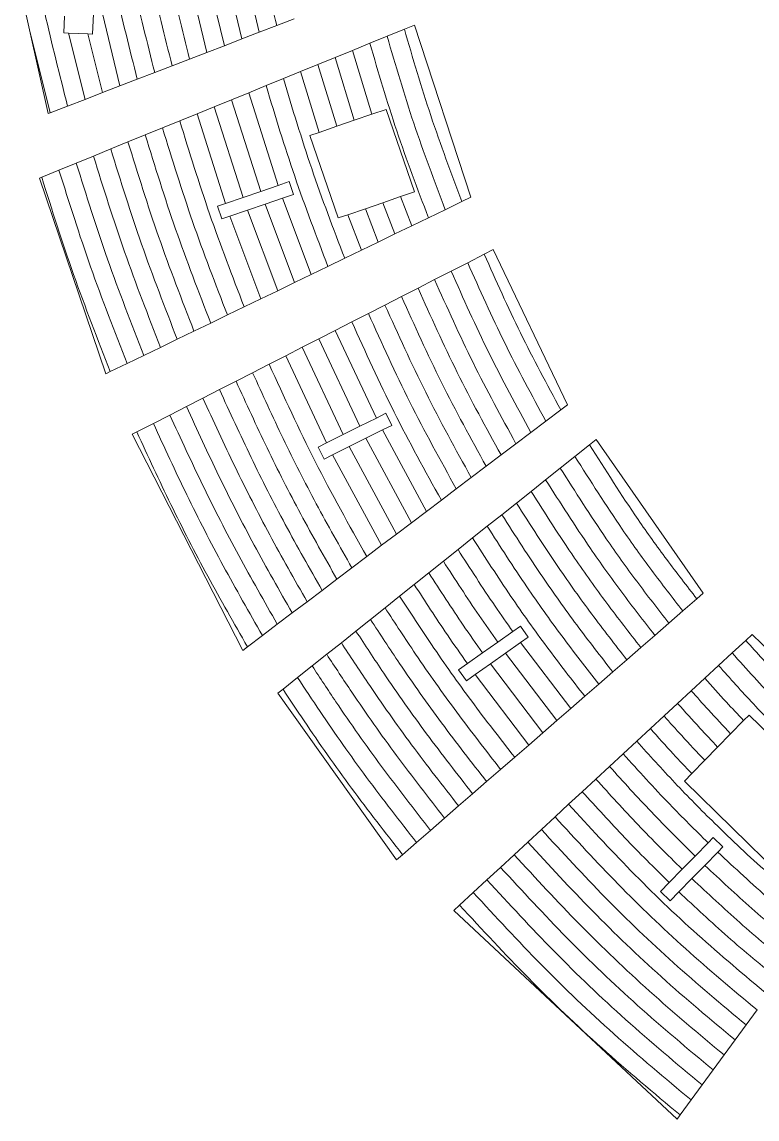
# Model space of a CAD drawing. Header units: millimetres. Extents: x -2136 to 2622, y -2915 to 1925.
# Drawn here: x -1646.4 to -1482.1, y -2802.2 to -2557 of the extents above; entities that cross this region are included whole.
import ezdxf

# ---------------------------------------------------------------- set-up
doc = ezdxf.new("R2010")
doc.units = ezdxf.units.MM

msp = doc.modelspace()

# ---------------------------------------------------------------- linework, layer by layer
at = {"color": 7, "linetype": 'Continuous', "lineweight": 15}
for p, q in [((-1597.26, -2560.77), (-1601.12, -2544.71)), ((-1597.07, -2543.83), (-1593.37, -2559.27)), ((-1630.52, -2546.04), (-1624.51, -2571.26)), ((-1605.05, -2563.77), (-1609.22, -2546.46)), ((-1605.17, -2545.59), (-1601.16, -2562.27)), ((-1644.7, -2558.7), (-1646.4, -2551.04)), ((-1630.61, -2559.67), (-1630.42, -2555.12)), ((-1636.88, -2555.69), (-1637.04, -2559.39)), ((-1589.48, -2557.77), (-1593.37, -2559.27)), ((-1589.48, -2557.77), (-1585.58, -2556.27)), ((-1558.66, -2557.65), (-1560.94, -2558.59)), ((-1546.08, -2596.15), (-1558.66, -2557.65)), ((-1644.7, -2558.7), (-1640.08, -2577.26)), ((-1644.7, -2558.7), (-1640.53, -2577.43)), ((-1637.04, -2559.39), (-1636.01, -2559.44)), ((-1636.01, -2559.44), (-1632.3, -2574.26)), ((-1636.01, -2559.44), (-1631.71, -2559.62)), ((-1631.71, -2559.62), (-1630.61, -2559.67)), ((-1628.41, -2572.76), (-1631.71, -2559.62)), ((-1597.26, -2560.77), (-1593.37, -2559.27)), ((-1564.81, -2560.16), (-1568.67, -2561.74)), ((-1564.81, -2560.16), (-1560.94, -2558.59)), ((-1605.05, -2563.77), (-1601.16, -2562.27)), ((-1597.26, -2560.77), (-1601.16, -2562.27)), ((-1572.54, -2563.32), (-1568.67, -2561.74)), ((-1605.05, -2563.77), (-1608.94, -2565.26)), ((-1580.26, -2566.47), (-1576.4, -2564.89)), ((-1572.54, -2563.32), (-1576.4, -2564.89)), ((-1572.14, -2578.95), (-1576.4, -2564.89)), ((-1572.54, -2563.32), (-1568.22, -2577.6)), ((-1612.84, -2566.76), (-1616.73, -2568.26)), ((-1612.84, -2566.76), (-1608.94, -2565.26)), ((-1580.26, -2566.47), (-1584.12, -2568.05)), ((-1580.26, -2566.47), (-1576.06, -2580.29)), ((-1620.62, -2569.76), (-1624.51, -2571.26)), ((-1620.62, -2569.76), (-1616.73, -2568.26)), ((-1587.98, -2569.62), (-1591.84, -2571.2)), ((-1587.98, -2569.62), (-1584.12, -2568.05)), ((-1579.98, -2581.64), (-1584.12, -2568.05)), ((-1628.41, -2572.76), (-1624.51, -2571.26)), ((-1595.7, -2572.77), (-1591.84, -2571.2)), ((-1636.19, -2575.76), (-1632.3, -2574.26)), ((-1628.41, -2572.76), (-1632.3, -2574.26)), ((-1603.42, -2575.92), (-1599.56, -2574.35)), ((-1595.7, -2572.77), (-1599.56, -2574.35)), ((-1593.05, -2594.84), (-1599.56, -2574.35)), ((-1595.7, -2572.77), (-1589.13, -2593.5)), ((-1640.53, -2577.43), (-1640.08, -2577.26)), ((-1636.19, -2575.76), (-1640.08, -2577.26)), ((-1603.42, -2575.92), (-1607.28, -2577.49)), ((-1603.42, -2575.92), (-1596.97, -2596.18)), ((-1565.01, -2576.5), (-1568.22, -2577.6)), ((-1558.69, -2594.94), (-1565.01, -2576.5)), ((-1611.14, -2579.07), (-1614.99, -2580.64)), ((-1611.14, -2579.07), (-1607.28, -2577.49)), ((-1600.89, -2597.53), (-1607.28, -2577.49)), ((-1572.14, -2578.95), (-1576.06, -2580.29)), ((-1568.22, -2577.6), (-1572.14, -2578.95)), ((-1618.85, -2582.22), (-1622.71, -2583.79)), ((-1618.85, -2582.22), (-1614.99, -2580.64)), ((-1579.98, -2581.64), (-1582.04, -2582.34)), ((-1576.06, -2580.29), (-1579.98, -2581.64)), ((-1626.56, -2585.36), (-1622.71, -2583.79)), ((-1582.04, -2582.34), (-1575.71, -2600.78)), ((-1634.27, -2588.51), (-1630.42, -2586.94)), ((-1626.56, -2585.36), (-1630.42, -2586.94)), ((-1634.27, -2588.51), (-1638.13, -2590.08)), ((-1641.98, -2591.66), (-1642.48, -2591.86)), ((-1642.48, -2591.86), (-1627.67, -2635.62)), ((-1641.98, -2591.66), (-1638.13, -2590.08)), ((-1589.13, -2593.5), (-1593.05, -2594.84)), ((-1589.13, -2593.5), (-1586.7, -2592.66)), ((-1586.7, -2592.66), (-1585.73, -2595.5)), ((-1596.97, -2596.18), (-1600.89, -2597.53)), ((-1596.97, -2596.18), (-1593.05, -2594.84)), ((-1592.07, -2597.67), (-1588.15, -2596.33)), ((-1585.73, -2595.5), (-1588.15, -2596.33)), ((-1588.15, -2596.33), (-1581.76, -2613.41)), ((-1565.74, -2597.36), (-1561.82, -2596.01)), ((-1561.82, -2596.01), (-1558.69, -2594.94)), ((-1561.82, -2596.01), (-1559.31, -2602.55)), ((-1548.08, -2597.12), (-1546.08, -2596.15)), ((-1602.71, -2598.15), (-1600.89, -2597.53)), ((-1601.73, -2600.99), (-1602.71, -2598.15)), ((-1599.91, -2600.36), (-1595.99, -2599.02)), ((-1592.07, -2597.67), (-1595.99, -2599.02)), ((-1595.99, -2599.02), (-1589.25, -2617.03)), ((-1585.51, -2615.22), (-1592.07, -2597.67)), ((-1573.59, -2600.05), (-1569.66, -2598.7)), ((-1569.66, -2598.7), (-1565.74, -2597.36)), ((-1569.66, -2598.7), (-1566.8, -2606.17)), ((-1563.05, -2604.36), (-1565.74, -2597.36)), ((-1555.57, -2600.74), (-1551.83, -2598.93)), ((-1548.08, -2597.12), (-1551.83, -2598.93)), ((-1599.91, -2600.36), (-1601.73, -2600.99)), ((-1592.99, -2618.84), (-1599.91, -2600.36)), ((-1575.71, -2600.78), (-1573.59, -2600.05)), ((-1570.54, -2607.98), (-1573.59, -2600.05)), ((-1555.57, -2600.74), (-1559.31, -2602.55)), ((-1563.05, -2604.36), (-1566.8, -2606.17)), ((-1563.05, -2604.36), (-1559.31, -2602.55)), ((-1570.54, -2607.98), (-1566.8, -2606.17)), ((-1570.54, -2607.98), (-1574.28, -2609.79)), ((-1546.79, -2610.77), (-1543.09, -2608.88)), ((-1541.09, -2607.86), (-1543.09, -2608.88)), ((-1524.52, -2642.54), (-1541.09, -2607.86)), ((-1578.02, -2611.6), (-1581.76, -2613.41)), ((-1578.02, -2611.6), (-1574.28, -2609.79)), ((-1546.79, -2610.77), (-1550.49, -2612.67)), ((-1585.51, -2615.22), (-1581.76, -2613.41)), ((-1554.19, -2614.56), (-1550.49, -2612.67)), ((-1585.51, -2615.22), (-1589.25, -2617.03)), ((-1561.59, -2618.34), (-1557.89, -2616.45)), ((-1554.19, -2614.56), (-1557.89, -2616.45)), ((-1592.99, -2618.84), (-1596.73, -2620.65)), ((-1592.99, -2618.84), (-1589.25, -2617.03)), ((-1561.59, -2618.34), (-1565.29, -2620.24)), ((-1600.47, -2622.46), (-1596.73, -2620.65)), ((-1568.98, -2622.13), (-1565.29, -2620.24)), ((-1600.47, -2622.46), (-1604.21, -2624.27)), ((-1576.38, -2625.91), (-1572.68, -2624.02)), ((-1568.98, -2622.13), (-1572.68, -2624.02)), ((-1607.96, -2626.08), (-1611.7, -2627.89)), ((-1607.96, -2626.08), (-1604.21, -2624.27)), ((-1576.38, -2625.91), (-1580.08, -2627.8)), ((-1576.38, -2625.91), (-1567.2, -2645.5)), ((-1615.44, -2629.7), (-1611.7, -2627.89)), ((-1583.77, -2629.69), (-1580.08, -2627.8)), ((-1570.91, -2647.34), (-1580.08, -2627.8)), ((-1615.44, -2629.7), (-1619.18, -2631.51)), ((-1583.77, -2629.69), (-1587.47, -2631.59)), ((-1583.77, -2629.69), (-1574.62, -2649.19)), ((-1622.92, -2633.32), (-1626.66, -2635.13)), ((-1622.92, -2633.32), (-1619.18, -2631.51)), ((-1591.17, -2633.48), (-1594.86, -2635.37)), ((-1591.17, -2633.48), (-1587.47, -2631.59)), ((-1578.33, -2651.04), (-1587.47, -2631.59)), ((-1627.67, -2635.62), (-1626.66, -2635.13)), ((-1598.56, -2637.26), (-1594.86, -2635.37)), ((-1598.56, -2637.26), (-1602.26, -2639.15)), ((-1605.95, -2641.04), (-1609.65, -2642.93)), ((-1605.95, -2641.04), (-1602.26, -2639.15)), ((-1613.34, -2644.82), (-1609.65, -2642.93)), ((-1526, -2643.66), (-1524.52, -2642.54)), ((-1613.34, -2644.82), (-1617.04, -2646.71)), ((-1567.2, -2645.5), (-1570.91, -2647.34)), ((-1567.2, -2645.5), (-1565.09, -2644.44)), ((-1565.09, -2644.44), (-1563.75, -2647.13)), ((-1526, -2643.66), (-1529.33, -2646.18)), ((-1620.73, -2648.6), (-1617.04, -2646.71)), ((-1574.62, -2649.19), (-1570.91, -2647.34)), ((-1569.56, -2650.02), (-1565.85, -2648.17)), ((-1563.75, -2647.13), (-1565.85, -2648.17)), ((-1565.85, -2648.17), (-1556.02, -2666.38)), ((-1532.67, -2648.71), (-1529.33, -2646.18)), ((-1620.73, -2648.6), (-1621.78, -2649.14)), ((-1621.78, -2649.14), (-1597.07, -2697.44)), ((-1574.62, -2649.19), (-1578.33, -2651.04)), ((-1569.56, -2650.02), (-1573.27, -2651.87)), ((-1559.35, -2668.9), (-1569.56, -2650.02)), ((-1532.67, -2648.71), (-1536.01, -2651.23)), ((-1518.09, -2650.28), (-1519.58, -2651.47)), ((-1494.17, -2684.67), (-1518.09, -2650.28)), ((-1580.23, -2651.98), (-1578.33, -2651.04)), ((-1578.89, -2654.67), (-1580.23, -2651.98)), ((-1576.98, -2653.72), (-1573.27, -2651.87)), ((-1573.27, -2651.87), (-1562.69, -2671.42)), ((-1539.34, -2653.76), (-1536.01, -2651.23)), ((-1522.84, -2654.08), (-1519.58, -2651.47)), ((-1576.98, -2653.72), (-1578.89, -2654.67)), ((-1566.02, -2673.94), (-1576.98, -2653.72)), ((-1539.34, -2653.76), (-1542.68, -2656.28)), ((-1522.84, -2654.08), (-1526.11, -2656.68)), ((-1546.02, -2658.81), (-1542.68, -2656.28)), ((-1529.38, -2659.29), (-1526.11, -2656.68)), ((-1546.02, -2658.81), (-1549.35, -2661.33)), ((-1529.38, -2659.29), (-1532.64, -2661.89)), ((-1552.68, -2663.85), (-1549.35, -2661.33)), ((-1535.91, -2664.5), (-1532.64, -2661.89)), ((-1552.68, -2663.85), (-1556.02, -2666.38)), ((-1535.91, -2664.5), (-1539.17, -2667.1)), ((-1559.35, -2668.9), (-1556.02, -2666.38)), ((-1542.43, -2669.7), (-1539.17, -2667.1)), ((-1559.35, -2668.9), (-1562.69, -2671.42)), ((-1542.43, -2669.7), (-1545.7, -2672.31)), ((-1566.02, -2673.94), (-1562.69, -2671.42)), ((-1548.96, -2674.91), (-1545.7, -2672.31)), ((-1566.02, -2673.94), (-1569.35, -2676.47)), ((-1548.96, -2674.91), (-1552.22, -2677.51)), ((-1572.68, -2678.99), (-1569.35, -2676.47)), ((-1555.48, -2680.11), (-1552.22, -2677.51)), ((-1572.68, -2678.99), (-1576.02, -2681.51)), ((-1555.48, -2680.11), (-1558.74, -2682.71)), ((-1579.35, -2684.03), (-1576.02, -2681.51)), ((-1562, -2685.31), (-1558.74, -2682.71)), ((-1579.35, -2684.03), (-1582.68, -2686.55)), ((-1562, -2685.31), (-1565.26, -2687.91)), ((-1495.58, -2685.9), (-1494.17, -2684.67)), ((-1586.01, -2689.07), (-1582.68, -2686.55)), ((-1495.58, -2685.9), (-1498.72, -2688.63)), ((-1586.01, -2689.07), (-1589.34, -2691.59)), ((-1568.52, -2690.51), (-1565.26, -2687.91)), ((-1501.85, -2691.35), (-1498.72, -2688.63)), ((-1592.67, -2694.11), (-1589.34, -2691.59)), ((-1568.52, -2690.51), (-1571.77, -2693.11)), ((-1536.7, -2693.23), (-1535.01, -2692.04)), ((-1535.01, -2692.04), (-1533.28, -2694.49)), ((-1501.85, -2691.35), (-1504.98, -2694.07)), ((-1592.67, -2694.11), (-1596, -2696.63)), ((-1575.03, -2695.71), (-1571.77, -2693.11)), ((-1536.7, -2693.23), (-1540.09, -2695.62)), ((-1533.28, -2694.49), (-1534.96, -2695.67)), ((-1508.11, -2696.8), (-1504.98, -2694.07)), ((-1483.23, -2693.88), (-1484.65, -2695.19)), ((-1446.59, -2729.35), (-1483.23, -2693.88)), ((-1597.07, -2697.44), (-1596, -2696.63)), ((-1575.03, -2695.71), (-1578.29, -2698.31)), ((-1543.47, -2698.01), (-1540.09, -2695.62)), ((-1538.34, -2698.06), (-1534.96, -2695.67)), ((-1534.96, -2695.67), (-1523.77, -2710.42)), ((-1508.11, -2696.8), (-1511.24, -2699.52)), ((-1487.69, -2698.01), (-1484.65, -2695.19)), ((-1581.54, -2700.91), (-1578.29, -2698.31)), ((-1543.47, -2698.01), (-1546.86, -2700.4)), ((-1538.34, -2698.06), (-1541.73, -2700.45)), ((-1526.9, -2713.14), (-1538.34, -2698.06)), ((-1514.38, -2702.25), (-1511.24, -2699.52)), ((-1487.69, -2698.01), (-1490.74, -2700.83)), ((-1581.54, -2700.91), (-1584.8, -2703.51)), ((-1548.83, -2701.8), (-1546.86, -2700.4)), ((-1547.1, -2704.25), (-1548.83, -2701.8)), ((-1545.11, -2702.84), (-1541.73, -2700.45)), ((-1541.73, -2700.45), (-1530.04, -2715.87)), ((-1514.38, -2702.25), (-1517.51, -2704.97)), ((-1493.78, -2703.65), (-1490.74, -2700.83)), ((-1588.06, -2706.1), (-1584.8, -2703.51)), ((-1545.11, -2702.84), (-1547.1, -2704.25)), ((-1533.17, -2718.59), (-1545.11, -2702.84)), ((-1493.78, -2703.65), (-1496.83, -2706.47)), ((-1588.06, -2706.1), (-1589.21, -2707.02)), ((-1589.21, -2707.02), (-1562.68, -2744.26)), ((-1520.64, -2707.69), (-1517.51, -2704.97)), ((-1499.88, -2709.28), (-1496.83, -2706.47)), ((-1520.64, -2707.69), (-1523.77, -2710.42)), ((-1499.88, -2709.28), (-1502.92, -2712.1)), ((-1526.9, -2713.14), (-1523.77, -2710.42)), ((-1505.97, -2714.92), (-1502.92, -2712.1)), ((-1483.93, -2711.88), (-1485.14, -2713.11)), ((-1462.58, -2732.74), (-1483.93, -2711.88)), ((-1526.9, -2713.14), (-1530.04, -2715.87)), ((-1485.14, -2713.11), (-1488.04, -2716.08)), ((-1533.17, -2718.59), (-1530.04, -2715.87)), ((-1505.97, -2714.92), (-1509.01, -2717.74)), ((-1488.04, -2716.08), (-1490.94, -2719.05)), ((-1533.17, -2718.59), (-1536.3, -2721.31)), ((-1512.06, -2720.56), (-1509.01, -2717.74)), ((-1490.94, -2719.05), (-1493.83, -2722.01)), ((-1539.43, -2724.04), (-1536.3, -2721.31)), ((-1512.06, -2720.56), (-1515.1, -2723.38)), ((-1493.83, -2722.01), (-1496.73, -2724.98)), ((-1539.43, -2724.04), (-1542.56, -2726.76)), ((-1518.15, -2726.2), (-1515.1, -2723.38)), ((-1545.69, -2729.49), (-1542.56, -2726.76)), ((-1518.15, -2726.2), (-1521.19, -2729.02)), ((-1496.73, -2724.98), (-1498.38, -2726.67)), ((-1498.38, -2726.67), (-1477.03, -2747.53)), ((-1524.24, -2731.84), (-1521.19, -2729.02)), ((-1545.69, -2729.49), (-1548.83, -2732.21)), ((-1524.24, -2731.84), (-1527.28, -2734.65)), ((-1551.96, -2734.93), (-1548.83, -2732.21)), ((-1551.96, -2734.93), (-1555.09, -2737.66)), ((-1530.33, -2737.47), (-1527.28, -2734.65)), ((-1558.22, -2740.38), (-1555.09, -2737.66)), ((-1530.33, -2737.47), (-1533.37, -2740.29)), ((-1493.07, -2740.44), (-1491.91, -2739.25)), ((-1491.91, -2739.25), (-1489.76, -2741.35)), ((-1558.22, -2740.38), (-1561.35, -2743.1)), ((-1536.42, -2743.11), (-1533.37, -2740.29)), ((-1493.07, -2740.44), (-1495.97, -2743.41)), ((-1489.76, -2741.35), (-1490.91, -2742.52)), ((-1562.68, -2744.26), (-1561.35, -2743.1)), ((-1536.42, -2743.11), (-1539.46, -2745.93)), ((-1498.86, -2746.37), (-1495.97, -2743.41)), ((-1493.81, -2745.49), (-1490.91, -2742.52)), ((-1542.5, -2748.75), (-1539.46, -2745.93)), ((-1498.86, -2746.37), (-1501.76, -2749.33)), ((-1493.81, -2745.49), (-1496.7, -2748.45)), ((-1542.5, -2748.75), (-1545.55, -2751.56)), ((-1499.6, -2751.41), (-1496.7, -2748.45)), ((-1503.73, -2751.35), (-1501.76, -2749.33)), ((-1501.58, -2753.45), (-1503.73, -2751.35)), ((-1499.6, -2751.41), (-1501.58, -2753.45)), ((-1548.59, -2754.38), (-1545.55, -2751.56)), ((-1548.59, -2754.38), (-1549.87, -2755.56)), ((-1549.87, -2755.56), (-1500.02, -2802.2)), ((-1482.14, -2777.81), (-1484.6, -2781.17)), ((-1487.06, -2784.52), (-1484.6, -2781.17)), ((-1487.06, -2784.52), (-1489.51, -2787.87)), ((-1491.97, -2791.22), (-1489.51, -2787.87)), ((-1491.97, -2791.22), (-1494.43, -2794.57)), ((-1496.89, -2797.92), (-1494.43, -2794.57)), ((-1496.89, -2797.92), (-1499.35, -2801.28)), ((-1500.02, -2802.2), (-1499.35, -2801.28))]:
    msp.add_line(p, q, dxfattribs=at)
for points, knots in [([(-1589.48, -2557.77), (-1591, -2551.57), (-1594.04, -2539.19), (-1596.32, -2526.66), (-1597.46, -2520.4)], [0, 0, 0, 0, 0.500801, 1, 1, 1, 1]), ([(-1625.55, -2528.24), (-1624.28, -2534.94), (-1621.75, -2548.37), (-1618.4, -2561.62), (-1616.73, -2568.26)], [0, 0, 0, 0, 0.4987821, 1, 1, 1, 1]), ([(-1612.84, -2566.76), (-1614.49, -2560.19), (-1617.79, -2547.06), (-1620.29, -2533.76), (-1621.54, -2527.12)], [0, 0, 0, 0, 0.501161, 1, 1, 1, 1]), ([(-1617.52, -2526), (-1616.3, -2532.58), (-1613.83, -2545.75), (-1610.58, -2558.75), (-1608.94, -2565.26)], [0, 0, 0, 0, 0.498897, 1, 1, 1, 1]), ([(-1620.62, -2569.76), (-1622.32, -2563.06), (-1625.7, -2549.68), (-1628.27, -2536.13), (-1629.56, -2529.37)], [0, 0, 0, 0, 0.501273, 1, 1, 1, 1]), ([(-1636.19, -2575.76), (-1637.97, -2568.8), (-1641.52, -2554.92), (-1644.24, -2540.86), (-1645.6, -2533.85)], [0, 0, 0, 0, 0.50149, 1, 1, 1, 1]), ([(-1564.81, -2560.16), (-1562.9, -2566.67), (-1559.06, -2579.75), (-1554.25, -2592.51), (-1551.83, -2598.93)], [0, 0, 0, 0, 0.49722, 1, 1, 1, 1]), ([(-1548.08, -2597.12), (-1550.48, -2590.74), (-1555.26, -2578.06), (-1559.06, -2565.05), (-1560.94, -2558.59)], [0, 0, 0, 0, 0.502695, 1, 1, 1, 1]), ([(-1555.57, -2600.74), (-1558.01, -2594.28), (-1562.86, -2581.45), (-1566.74, -2568.28), (-1568.67, -2561.74)], [0, 0, 0, 0, 0.502862, 1, 1, 1, 1]), ([(-1555.57, -2600.74), (-1558.01, -2594.28), (-1562.86, -2581.45), (-1566.74, -2568.28), (-1568.67, -2561.74)], [0, 0, 0, 0, 0.502862, 1, 1, 1, 1]), ([(-1587.98, -2569.62), (-1585.95, -2576.35), (-1581.87, -2589.91), (-1576.82, -2603.14), (-1574.28, -2609.79)], [0, 0, 0, 0, 0.496794, 1, 1, 1, 1]), ([(-1587.98, -2569.62), (-1585.95, -2576.35), (-1581.87, -2589.91), (-1576.82, -2603.14), (-1574.28, -2609.79)], [0, 0, 0, 0, 0.496794, 1, 1, 1, 1]), ([(-1578.02, -2611.6), (-1580.58, -2604.91), (-1585.67, -2591.6), (-1589.79, -2577.97), (-1591.84, -2571.2)], [0, 0, 0, 0, 0.503263, 1, 1, 1, 1]), ([(-1578.02, -2611.6), (-1580.58, -2604.91), (-1585.67, -2591.6), (-1589.79, -2577.97), (-1591.84, -2571.2)], [0, 0, 0, 0, 0.503263, 1, 1, 1, 1]), ([(-1611.14, -2579.07), (-1608.99, -2586.03), (-1604.67, -2600.06), (-1599.39, -2613.76), (-1596.73, -2620.65)], [0, 0, 0, 0, 0.496497, 1, 1, 1, 1]), ([(-1611.14, -2579.07), (-1608.99, -2586.03), (-1604.67, -2600.06), (-1599.39, -2613.76), (-1596.73, -2620.65)], [0, 0, 0, 0, 0.496497, 1, 1, 1, 1]), ([(-1618.85, -2582.22), (-1616.67, -2589.26), (-1612.27, -2603.45), (-1606.91, -2617.3), (-1604.21, -2624.27)], [0, 0, 0, 0, 0.4964181, 1, 1, 1, 1]), ([(-1618.85, -2582.22), (-1616.67, -2589.26), (-1612.27, -2603.45), (-1606.91, -2617.3), (-1604.21, -2624.27)], [0, 0, 0, 0, 0.4964181, 1, 1, 1, 1]), ([(-1600.47, -2622.46), (-1603.15, -2615.53), (-1608.47, -2601.75), (-1612.83, -2587.65), (-1614.99, -2580.64)], [0, 0, 0, 0, 0.5035433, 1, 1, 1, 1]), ([(-1607.96, -2626.08), (-1610.67, -2619.07), (-1616.07, -2605.14), (-1620.5, -2590.87), (-1622.71, -2583.79)], [0, 0, 0, 0, 0.503618, 1, 1, 1, 1]), ([(-1615.44, -2629.7), (-1618.19, -2622.61), (-1623.66, -2608.52), (-1628.18, -2594.1), (-1630.42, -2586.94)], [0, 0, 0, 0, 0.503686, 1, 1, 1, 1]), ([(-1626.56, -2585.36), (-1624.34, -2592.48), (-1619.87, -2606.83), (-1614.43, -2620.84), (-1611.7, -2627.89)], [0, 0, 0, 0, 0.496346, 1, 1, 1, 1]), ([(-1634.27, -2588.51), (-1632.01, -2595.71), (-1627.46, -2610.21), (-1621.95, -2624.38), (-1619.18, -2631.51)], [0, 0, 0, 0, 0.496282, 1, 1, 1, 1]), ([(-1641.98, -2591.66), (-1639.69, -2598.93), (-1635.06, -2613.59), (-1629.47, -2627.92), (-1626.66, -2635.13)], [0, 0, 0, 0, 0.496225, 1, 1, 1, 1]), ([(-1641.98, -2591.66), (-1639.69, -2598.93), (-1635.06, -2613.59), (-1629.47, -2627.92), (-1626.66, -2635.13)], [0, 0, 0, 0, 0.496225, 1, 1, 1, 1]), ([(-1622.92, -2633.32), (-1625.71, -2626.15), (-1631.26, -2611.9), (-1635.85, -2597.32), (-1638.13, -2590.08)], [0, 0, 0, 0, 0.503747, 1, 1, 1, 1]), ([(-1526, -2643.66), (-1529.07, -2637.97), (-1535.22, -2626.6), (-1540.47, -2614.79), (-1543.09, -2608.88)], [0, 0, 0, 0, 0.500039, 1, 1, 1, 1]), ([(-1546.79, -2610.77), (-1544.11, -2616.79), (-1538.76, -2628.82), (-1532.48, -2640.39), (-1529.33, -2646.18)], [0, 0, 0, 0, 0.499803, 1, 1, 1, 1]), ([(-1532.67, -2648.71), (-1535.88, -2642.82), (-1542.29, -2631.03), (-1547.76, -2618.79), (-1550.49, -2612.67)], [0, 0, 0, 0, 0.500351, 1, 1, 1, 1]), ([(-1532.67, -2648.71), (-1535.88, -2642.82), (-1542.29, -2631.03), (-1547.76, -2618.79), (-1550.49, -2612.67)], [0, 0, 0, 0, 0.500351, 1, 1, 1, 1]), ([(-1539.34, -2653.76), (-1542.69, -2647.66), (-1549.36, -2635.46), (-1555.05, -2622.78), (-1557.89, -2616.45)], [0, 0, 0, 0, 0.500648, 1, 1, 1, 1]), ([(-1554.19, -2614.56), (-1551.4, -2620.78), (-1545.83, -2633.25), (-1539.28, -2645.24), (-1536.01, -2651.23)], [0, 0, 0, 0, 0.4995, 1, 1, 1, 1]), ([(-1561.59, -2618.34), (-1558.69, -2624.78), (-1552.89, -2637.68), (-1546.09, -2650.08), (-1542.68, -2656.28)], [0, 0, 0, 0, 0.499209, 1, 1, 1, 1]), ([(-1546.02, -2658.81), (-1549.49, -2652.49), (-1556.42, -2639.89), (-1562.34, -2626.78), (-1565.29, -2620.24)], [0, 0, 0, 0, 0.50093, 1, 1, 1, 1]), ([(-1552.68, -2663.85), (-1556.29, -2657.33), (-1563.49, -2644.32), (-1569.62, -2630.78), (-1572.68, -2624.02)], [0, 0, 0, 0, 0.501199, 1, 1, 1, 1]), ([(-1552.68, -2663.85), (-1556.29, -2657.33), (-1563.49, -2644.32), (-1569.62, -2630.78), (-1572.68, -2624.02)], [0, 0, 0, 0, 0.501199, 1, 1, 1, 1]), ([(-1568.98, -2622.13), (-1565.98, -2628.78), (-1559.96, -2642.11), (-1552.89, -2654.91), (-1549.35, -2661.33)], [0, 0, 0, 0, 0.4989349, 1, 1, 1, 1]), ([(-1591.17, -2633.48), (-1587.83, -2640.76), (-1581.14, -2655.39), (-1573.29, -2669.42), (-1569.35, -2676.47)], [0, 0, 0, 0, 0.498182, 1, 1, 1, 1]), ([(-1591.17, -2633.48), (-1587.83, -2640.76), (-1581.14, -2655.39), (-1573.29, -2669.42), (-1569.35, -2676.47)], [0, 0, 0, 0, 0.498182, 1, 1, 1, 1]), ([(-1572.68, -2678.99), (-1575.37, -2674.23), (-1580.73, -2664.73), (-1588.12, -2650.17), (-1592.62, -2640.29), (-1594.86, -2635.37)], [0, 0, 0, 0, 0.335081, 0.66837, 1, 1, 1, 1]), ([(-1598.56, -2637.26), (-1596.28, -2642.25), (-1591.71, -2652.27), (-1584.2, -2667.04), (-1578.75, -2676.68), (-1576.02, -2681.51)], [0, 0, 0, 0, 0.33153, 0.664816, 1, 1, 1, 1]), ([(-1605.95, -2641.04), (-1603.6, -2646.18), (-1598.88, -2656.48), (-1591.13, -2671.67), (-1585.5, -2681.58), (-1582.68, -2686.55)], [0, 0, 0, 0, 0.331338, 0.664619, 1, 1, 1, 1]), ([(-1579.35, -2684.03), (-1582.13, -2679.13), (-1587.66, -2669.35), (-1595.3, -2654.37), (-1599.94, -2644.22), (-1602.26, -2639.15)], [0, 0, 0, 0, 0.335283, 0.668567, 1, 1, 1, 1]), ([(-1586.01, -2689.07), (-1588.88, -2684.03), (-1594.59, -2673.98), (-1602.47, -2658.58), (-1607.26, -2648.14), (-1609.65, -2642.93)], [0, 0, 0, 0, 0.335477, 0.668755, 1, 1, 1, 1]), ([(-1613.34, -2644.82), (-1610.92, -2650.1), (-1606.05, -2660.68), (-1598.06, -2676.29), (-1592.25, -2686.48), (-1589.34, -2691.59)], [0, 0, 0, 0, 0.331153, 0.664429, 1, 1, 1, 1]), ([(-1592.67, -2694.11), (-1595.63, -2688.93), (-1601.52, -2678.61), (-1609.64, -2662.79), (-1614.58, -2652.06), (-1617.04, -2646.71)], [0, 0, 0, 0, 0.3356638, 0.6689365, 1, 1, 1, 1]), ([(-1620.73, -2648.6), (-1618.24, -2654.02), (-1613.23, -2664.89), (-1604.99, -2680.92), (-1599.01, -2691.38), (-1596, -2696.63)], [0, 0, 0, 0, 0.330975, 0.664246, 1, 1, 1, 1]), ([(-1495.58, -2685.9), (-1497.85, -2682.99), (-1502.37, -2677.18), (-1510.52, -2665.8), (-1516.03, -2657.08), (-1519.58, -2651.47)], [0, 0, 0, 0, 0.263753, 0.525519, 1, 1, 1, 1]), ([(-1522.84, -2654.08), (-1519.38, -2659.54), (-1513.9, -2668.19), (-1505.72, -2679.63), (-1501.06, -2685.62), (-1498.72, -2688.63)], [0, 0, 0, 0, 0.459908, 0.728859, 1, 1, 1, 1]), ([(-1501.85, -2691.35), (-1504.26, -2688.25), (-1509.07, -2682.07), (-1517.28, -2670.58), (-1522.74, -2661.99), (-1526.11, -2656.68)], [0, 0, 0, 0, 0.278482, 0.554567, 1, 1, 1, 1]), ([(-1529.38, -2659.29), (-1526.1, -2664.44), (-1520.66, -2672.98), (-1512.42, -2684.51), (-1507.47, -2690.88), (-1504.98, -2694.07)], [0, 0, 0, 0, 0.431043, 0.714216, 1, 1, 1, 1]), ([(-1508.11, -2696.8), (-1510.67, -2693.51), (-1515.77, -2686.96), (-1524.04, -2675.37), (-1529.45, -2666.89), (-1532.64, -2661.89)], [0, 0, 0, 0, 0.293046, 0.583262, 1, 1, 1, 1]), ([(-1535.91, -2664.5), (-1532.81, -2669.34), (-1527.42, -2677.76), (-1519.12, -2689.4), (-1513.88, -2696.14), (-1511.24, -2699.52)], [0, 0, 0, 0, 0.402519, 0.699734, 1, 1, 1, 1]), ([(-1514.38, -2702.25), (-1517.09, -2698.77), (-1522.48, -2691.84), (-1530.8, -2680.15), (-1536.16, -2671.79), (-1539.17, -2667.1)], [0, 0, 0, 0, 0.307447, 0.611614, 1, 1, 1, 1]), ([(-1542.43, -2669.7), (-1539.52, -2674.24), (-1534.18, -2682.54), (-1525.83, -2694.29), (-1520.29, -2701.39), (-1517.51, -2704.97)], [0, 0, 0, 0, 0.374339, 0.685414, 1, 1, 1, 1]), ([(-1520.64, -2707.69), (-1523.5, -2704.02), (-1529.18, -2696.73), (-1537.56, -2684.93), (-1542.87, -2676.69), (-1545.7, -2672.31)], [0, 0, 0, 0, 0.321684, 0.639622, 1, 1, 1, 1]), ([(-1548.96, -2674.91), (-1546.24, -2679.14), (-1542.26, -2685.32), (-1538.04, -2691.34), (-1536.7, -2693.23)], [0, 0, 0, 0, 0.684535, 1, 1, 1, 1]), ([(-1540.09, -2695.62), (-1541.48, -2693.64), (-1545.66, -2687.7), (-1549.59, -2681.59), (-1552.22, -2677.51)], [0, 0, 0, 0, 0.332633, 1, 1, 1, 1]), ([(-1555.48, -2680.11), (-1552.95, -2684.04), (-1549.05, -2690.07), (-1544.92, -2695.95), (-1543.47, -2698.01)], [0, 0, 0, 0, 0.649761, 1, 1, 1, 1]), ([(-1546.86, -2700.4), (-1548.36, -2698.26), (-1552.45, -2692.45), (-1556.3, -2686.48), (-1558.74, -2682.71)], [0, 0, 0, 0, 0.368298, 1, 1, 1, 1]), ([(-1562, -2685.31), (-1559.65, -2688.92), (-1554.48, -2696.88), (-1545.95, -2708.93), (-1539.53, -2717.17), (-1536.3, -2721.31)], [0, 0, 0, 0, 0.291876, 0.643449, 1, 1, 1, 1]), ([(-1539.43, -2724.04), (-1542.74, -2719.79), (-1549.31, -2711.37), (-1557.86, -2699.27), (-1563.01, -2691.37), (-1565.26, -2687.91)], [0, 0, 0, 0, 0.363399, 0.721565, 1, 1, 1, 1]), ([(-1568.52, -2690.51), (-1566.36, -2693.81), (-1561.25, -2701.65), (-1552.67, -2713.8), (-1545.95, -2722.42), (-1542.56, -2726.76)], [0, 0, 0, 0, 0.2650808, 0.6297947, 1, 1, 1, 1]), ([(-1545.69, -2729.49), (-1549.15, -2725.05), (-1556.02, -2716.24), (-1564.63, -2704.04), (-1569.72, -2696.26), (-1571.77, -2693.11)], [0, 0, 0, 0, 0.376969, 0.748189, 1, 1, 1, 1]), ([(-1575.03, -2695.71), (-1573.07, -2698.7), (-1568.02, -2706.43), (-1559.38, -2718.68), (-1552.36, -2727.68), (-1548.83, -2732.21)], [0, 0, 0, 0, 0.238627, 0.616307, 1, 1, 1, 1]), ([(-1447.72, -2730.89), (-1451.42, -2727.8), (-1458.8, -2721.64), (-1468.51, -2712.41), (-1477.13, -2703.61), (-1482.14, -2697.99), (-1484.65, -2695.19)], [0, 0, 0, 0, 0.2810265, 0.5610055, 0.780754, 1, 1, 1, 1]), ([(-1551.96, -2734.93), (-1555.57, -2730.3), (-1562.74, -2721.12), (-1571.4, -2708.82), (-1576.43, -2701.15), (-1578.29, -2698.31)], [0, 0, 0, 0, 0.390374, 0.774471, 1, 1, 1, 1]), ([(-1487.69, -2698.01), (-1484.45, -2701.62), (-1477.95, -2708.85), (-1468.3, -2718.39), (-1459.05, -2726.88), (-1453.14, -2731.79), (-1450.18, -2734.24)], [0, 0, 0, 0, 0.2789342, 0.5586026, 0.778863, 1, 1, 1, 1]), ([(-1581.54, -2700.91), (-1579.78, -2703.59), (-1574.79, -2711.2), (-1566.09, -2723.55), (-1558.78, -2732.93), (-1555.09, -2737.66)], [0, 0, 0, 0, 0.212517, 0.602986, 1, 1, 1, 1]), ([(-1452.64, -2737.6), (-1456.46, -2734.41), (-1464.08, -2728.05), (-1474.1, -2718.54), (-1482.99, -2709.48), (-1488.16, -2703.71), (-1490.74, -2700.83)], [0, 0, 0, 0, 0.281497, 0.561572, 0.78113, 1, 1, 1, 1]), ([(-1558.22, -2740.38), (-1561.99, -2735.56), (-1569.45, -2725.99), (-1578.17, -2713.59), (-1583.14, -2706.03), (-1584.8, -2703.51)], [0, 0, 0, 0, 0.4036131, 0.8004134, 1, 1, 1, 1]), ([(-1493.78, -2703.65), (-1492.2, -2705.43), (-1489.36, -2708.63), (-1486.43, -2711.74), (-1485.14, -2713.11)], [0, 0, 0, 0, 0.5591562, 1, 1, 1, 1]), ([(-1588.06, -2706.1), (-1586.49, -2708.48), (-1581.56, -2715.97), (-1572.81, -2728.43), (-1565.19, -2738.18), (-1561.35, -2743.1)], [0, 0, 0, 0, 0.186742, 0.589829, 1, 1, 1, 1]), ([(-1488.04, -2716.08), (-1489.71, -2714.31), (-1492.68, -2711.14), (-1495.56, -2707.89), (-1496.83, -2706.47)], [0, 0, 0, 0, 0.560928, 1, 1, 1, 1]), ([(-1499.88, -2709.28), (-1498.24, -2711.13), (-1495.3, -2714.42), (-1492.27, -2717.63), (-1490.94, -2719.05)], [0, 0, 0, 0, 0.559088, 1, 1, 1, 1]), ([(-1493.83, -2722.01), (-1495.56, -2720.18), (-1498.63, -2716.92), (-1501.61, -2713.57), (-1502.92, -2712.1)], [0, 0, 0, 0, 0.560992, 1, 1, 1, 1]), ([(-1505.97, -2714.92), (-1504.27, -2716.82), (-1501.24, -2720.22), (-1498.11, -2723.52), (-1496.73, -2724.98)], [0, 0, 0, 0, 0.5590214, 1, 1, 1, 1]), ([(-1467.39, -2757.71), (-1471.57, -2754.22), (-1479.9, -2747.28), (-1490.86, -2736.93), (-1500.56, -2727.11), (-1506.2, -2720.86), (-1509.01, -2717.74)], [0, 0, 0, 0, 0.2826847, 0.5630037, 0.7820845, 1, 1, 1, 1]), ([(-1512.06, -2720.56), (-1508.62, -2724.36), (-1502.47, -2731.16), (-1495.95, -2737.6), (-1493.07, -2740.44)], [0, 0, 0, 0, 0.55856, 1, 1, 1, 1]), ([(-1495.97, -2743.41), (-1499.26, -2740.15), (-1505.83, -2733.65), (-1512.02, -2726.8), (-1515.1, -2723.38)], [0, 0, 0, 0, 0.501562, 1, 1, 1, 1]), ([(-1518.15, -2726.2), (-1515.04, -2729.64), (-1508.8, -2736.54), (-1502.18, -2743.09), (-1498.86, -2746.37)], [0, 0, 0, 0, 0.4983616, 1, 1, 1, 1]), ([(-1501.76, -2749.33), (-1505.1, -2746.02), (-1511.77, -2739.43), (-1518.06, -2732.48), (-1521.19, -2729.02)], [0, 0, 0, 0, 0.501711, 1, 1, 1, 1]), ([(-1524.24, -2731.84), (-1519.65, -2736.83), (-1510.42, -2746.88), (-1495.57, -2761.15), (-1485, -2770.01), (-1479.68, -2774.46)], [0, 0, 0, 0, 0.3298046, 0.6628913, 1, 1, 1, 1]), ([(-1482.14, -2777.81), (-1487.53, -2773.3), (-1498.24, -2764.33), (-1513.29, -2749.88), (-1522.63, -2739.71), (-1527.28, -2734.65)], [0, 0, 0, 0, 0.337264, 0.670347, 1, 1, 1, 1]), ([(-1530.33, -2737.47), (-1525.62, -2742.59), (-1516.15, -2752.88), (-1500.9, -2767.5), (-1490.06, -2776.59), (-1484.6, -2781.17)], [0, 0, 0, 0, 0.329506, 0.662586, 1, 1, 1, 1]), ([(-1487.06, -2784.52), (-1492.59, -2779.89), (-1503.57, -2770.68), (-1519.01, -2755.88), (-1528.6, -2745.47), (-1533.37, -2740.29)], [0, 0, 0, 0, 0.337558, 0.670636, 1, 1, 1, 1]), ([(-1536.42, -2743.11), (-1531.59, -2748.35), (-1521.88, -2758.88), (-1506.24, -2773.86), (-1495.12, -2783.18), (-1489.51, -2787.87)], [0, 0, 0, 0, 0.329228, 0.662303, 1, 1, 1, 1]), ([(-1490.91, -2742.52), (-1487.09, -2746.08), (-1480.25, -2752.47), (-1473.04, -2758.42), (-1469.85, -2761.06)], [0, 0, 0, 0, 0.5580128, 1, 1, 1, 1]), ([(-1491.97, -2791.22), (-1497.65, -2786.47), (-1508.91, -2777.04), (-1524.74, -2761.88), (-1534.57, -2751.22), (-1539.46, -2745.93)], [0, 0, 0, 0, 0.337832, 0.670905, 1, 1, 1, 1]), ([(-1472.31, -2764.41), (-1476, -2761.35), (-1483.36, -2755.26), (-1490.33, -2748.74), (-1493.81, -2745.49)], [0, 0, 0, 0, 0.502093, 1, 1, 1, 1]), ([(-1542.5, -2748.75), (-1537.56, -2754.1), (-1527.61, -2764.88), (-1511.58, -2780.22), (-1500.17, -2789.76), (-1494.43, -2794.57)], [0, 0, 0, 0, 0.328967, 0.662037, 1, 1, 1, 1]), ([(-1496.7, -2748.45), (-1493.16, -2751.77), (-1486.05, -2758.43), (-1478.54, -2764.64), (-1474.76, -2767.76)], [0, 0, 0, 0, 0.497802, 1, 1, 1, 1]), ([(-1477.22, -2771.11), (-1481.07, -2767.93), (-1488.73, -2761.59), (-1495.99, -2754.8), (-1499.6, -2751.41)], [0, 0, 0, 0, 0.502299, 1, 1, 1, 1]), ([(-1496.89, -2797.92), (-1502.7, -2793.06), (-1514.25, -2783.4), (-1530.47, -2767.88), (-1540.54, -2756.98), (-1545.55, -2751.56)], [0, 0, 0, 0, 0.338088, 0.671156, 1, 1, 1, 1]), ([(-1548.59, -2754.38), (-1543.53, -2759.86), (-1533.33, -2770.88), (-1516.92, -2786.58), (-1505.23, -2796.35), (-1499.35, -2801.28)], [0, 0, 0, 0, 0.328725, 0.66179, 1, 1, 1, 1])]:
    msp.add_open_spline(points, degree=3, knots=knots, dxfattribs=at)

doc.saveas('drawing.dxf')
